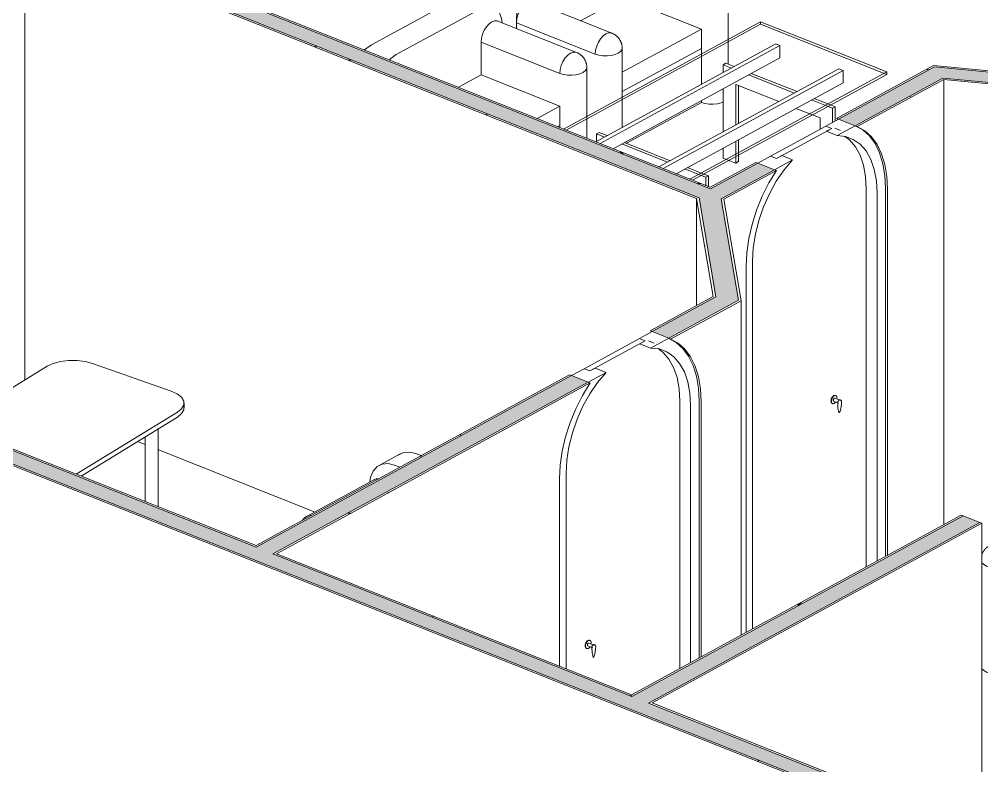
# Model space of a CAD drawing. Header units: millimetres. Extents: x -44545 to 51785, y -22696 to 32686.
# Drawn here: x 13273 to 17690, y 16526 to 19952 of the extents above; entities that cross this region are included whole.
import ezdxf

# ---------------------------------------------------------------- set-up
doc = ezdxf.new("R2010")
doc.units = ezdxf.units.MM
for name, color, linetype, lineweight in [('A-DOOR', 31, 'Continuous', 9), ('A-DOOR-FRAM', 31, 'Continuous', 9), ('A-GENM', 13, 'Continuous', 9), ('A-WALL', 113, 'Continuous', 9), ('A-WALL-FNSH', 113, 'Continuous', 25), ('A-WALL-PATT', 111, 'Continuous', 25), ('I-FURN', 30, 'Continuous', 9), ('I-WALL', 2, 'Continuous', 9)]:
    doc.layers.add(name, color=color, linetype=linetype, lineweight=lineweight)
pattern_1 = [(0, (-8200.58, -15301.14), (812.8, 94.516), [33.528, -576.072, 33.528, -3827.272]), (0, (-8200.58, -15301.14), (812.8, 94.516), [-643.128, -576.072, 33.528, -1185.672, -2032]), (0, (-8200.58, -15301.14), (812.8, 94.516), [-2438.4, 33.528, -576.072, 33.528, -1388.872]), (0, (-8200.58, -15301.14), (812.8, 94.516), [-3081.528, -372.872, 33.528, -982.472]), (141.144, (-7895.78, -15253.88), (-582.37765, 280.1508), [21.528, -369.883, -2478.932]), (141.144, (-7895.78, -15253.88), (-582.37765, 280.1508), [-391.41, 21.528, -369.883, -2087.522]), (141.144, (-7895.78, -15253.88), (-582.37765, 280.1508), [-782.821, 21.528, -761.293, -1304.701]), (141.144, (-7895.78, -15253.88), (-582.37765, 280.1508), [-1565.641, 21.528, -369.883, -913.291]), (141.144, (-7895.78, -15253.88), (-582.37765, 280.1508), [-1957.051, 21.528, -239.413, -652.35]), (141.144, (-7895.78, -15253.88), (-582.37765, 280.1508), [-2217.992, 21.528, -630.823]), (218.856, (-7794.18, -15064.85), (-230.4253, -374.66855), [21.528, -369.883, -2478.932]), (218.856, (-7794.18, -15064.85), (-230.4253, -374.66855), [-391.41, 21.528, -369.883, -2087.522]), (218.856, (-7794.18, -15064.85), (-230.4253, -374.66855), [-782.821, 21.528, -761.293, -1304.701]), (218.856, (-7794.18, -15064.85), (-230.4253, -374.66855), [-1565.641, 21.528, -369.883, -913.291]), (218.856, (-7794.18, -15064.85), (-230.4253, -374.66855), [-1957.051, 21.528, -239.413, -652.35]), (218.856, (-7794.18, -15064.85), (-230.4253, -374.66855), [-2217.992, 21.528, -630.823])]

# ---------------------------------------------------------------- blocks, each defined once
blk = doc.blocks.new('Arch - 750 x 2100 mm-V28-3D Section 3')
at = {"layer": 'A-DOOR', "lineweight": 18}
for p, q in [((16974.5, 19461.4), (16720.7, 19323.1)), ((16747.3, 19312.5), (17001.1, 19450.8)), ((17001.1, 19450.8), (16974.5, 19461.4)), ((16720.7, 19323.1), (16747.3, 19312.5))]:
    blk.add_line(p, q, dxfattribs=at)
at = {"layer": 'A-DOOR'}
for p, q in [((17042.1, 19440.8), (17015.5, 19451.4)), ((17010.3, 18199.6), (17033.1, 18190.5)), ((17038.2, 18203.5), (17015.4, 18212.6)), ((17020.2, 18224.7), (17017.9, 18225.6)), ((17025.4, 18208.3), (17025.8, 18213.2)), ((17034.7, 18204.2), (17035.7, 18204.7)), ((17035.7, 18204.7), (17036.6, 18205.2)), ((17003.2, 18188.4), (17005.5, 18187.5))]:
    blk.add_line(p, q, dxfattribs=at)
for points in [[(16997.6, 18199.9, 0), (16998, 18204.7, 0), (16999.3, 18209.7, 0), (17001.4, 18214.5, 0), (17004.1, 18218.8, 0), (17007.2, 18222.3, 0), (17010.6, 18224.7, 0), (17013.9, 18225.9, 0), (17017.1, 18225.9, 0), (17019.7, 18224.5, 0)], [(17005.6, 18187.9, 0), (17004.1, 18188.1, 0), (17001.4, 18189.5, 0), (16999.3, 18192, 0), (16998, 18195.6, 0), (16997.6, 18199.9, 0)], [(17025.8, 18213.2, 0), (17025.4, 18217.5, 0), (17024.1, 18221.1, 0), (17022, 18223.6, 0), (17019.3, 18225, 0), (17016.2, 18225, 0), (17012.8, 18223.8, 0), (17009.5, 18221.4, 0), (17006.4, 18217.9, 0), (17003.7, 18213.6, 0), (17001.6, 18208.8, 0), (17000.3, 18203.8, 0), (16999.9, 18199, 0)], [(16999.9, 18199, 0), (17000.3, 18194.7, 0), (17001.6, 18191.1, 0), (17003.7, 18188.6, 0), (17006.4, 18187.2, 0), (17009.5, 18187.1, 0), (17012.8, 18188.4, 0), (17016.2, 18190.8, 0), (17019.3, 18194.3, 0), (17020.3, 18195.7, 0)], [(17008.3, 18203.6, 0), (17008.5, 18205.3, 0), (17008.9, 18207, 0), (17009.6, 18208.7, 0), (17010.6, 18210.2, 0), (17011.7, 18211.4, 0), (17012.8, 18212.3, 0), (17014, 18212.7, 0), (17015.1, 18212.7, 0)], [(17010.6, 18199.5, 0), (17009.6, 18199.9, 0), (17008.9, 18200.8, 0), (17008.5, 18202.1, 0), (17008.3, 18203.6, 0)], [(17028.6, 18192.4, 0), (17028.8, 18194.7, 0), (17029.4, 18197.1, 0), (17030.3, 18199.3, 0), (17031.6, 18201.4, 0), (17033.1, 18203, 0), (17034.7, 18204.2, 0)], [(17036.6, 18205.2, 0), (17038.2, 18205.8, 0), (17039.7, 18205.8, 0)], [(17046.6, 18196.3, 0), (17046.6, 18197.2, 0), (17046.5, 18198, 0), (17046.3, 18198.8, 0), (17046.1, 18199.5, 0), (17045.8, 18200.2, 0), (17045.5, 18200.9, 0), (17045.1, 18201.5, 0), (17044.8, 18202, 0), (17044.4, 18202.5, 0), (17044, 18203, 0), (17043.7, 18203.3, 0), (17043.3, 18203.7, 0), (17042.9, 18204, 0), (17042.6, 18204.3, 0), (17042.2, 18204.5, 0), (17041.9, 18204.8, 0), (17041.5, 18205, 0), (17041.2, 18205.1, 0), (17040.9, 18205.3, 0), (17040.6, 18205.4, 0), (17040.3, 18205.6, 0), (17040.1, 18205.6, 0)], [(17040.1, 18205.6, 0), (17041, 18205.1, 0), (17042, 18203.9, 0), (17042.6, 18202.2, 0), (17042.7, 18201, 0)], [(17034.5, 18147.9, 0), (17030, 18169, 0), (17028.6, 18192.4, 0)], [(17046.6, 18196.3, 0), (17046.1, 18185.1, 0), (17044.7, 18174.1, 0), (17042.4, 18163.5, 0), (17039.5, 18153.7, 0), (17037.5, 18148.4, 0)], [(17035.7, 18147.1, 0), (17035.3, 18147.1, 0), (17035.1, 18147.1, 0), (17034.8, 18147.3, 0), (17034.6, 18147.5, 0), (17034.5, 18147.9, 0)], [(17037.5, 18148.4, 0), (17037.4, 18148.2, 0), (17037.3, 18148.1, 0), (17037.3, 18147.9, 0), (17037.2, 18147.8, 0), (17037.1, 18147.7, 0), (17037, 18147.6, 0), (17036.9, 18147.6, 0), (17036.9, 18147.5, 0), (17036.8, 18147.4, 0), (17036.7, 18147.4, 0), (17036.6, 18147.3, 0), (17036.6, 18147.3, 0), (17036.5, 18147.3, 0), (17036.5, 18147.2, 0), (17036.4, 18147.2, 0), (17036.3, 18147.2, 0), (17036.3, 18147.1, 0), (17036.2, 18147.1, 0), (17036.2, 18147.1, 0), (17036.2, 18147.1, 0), (17036.1, 18147.1, 0), (17036.1, 18147.1, 0), (17036, 18147.1, 0), (17036, 18147.1, 0), (17036, 18147.1, 0), (17035.9, 18147, 0), (17035.9, 18147, 0), (17035.9, 18147, 0), (17035.8, 18147, 0), (17035.8, 18147, 0), (17035.8, 18147, 0), (17035.7, 18147, 0), (17035.7, 18147, 0), (17035.7, 18147, 0), (17035.7, 18147, 0), (17035.6, 18147, 0), (17035.6, 18147, 0), (17035.6, 18147, 0), (17035.5, 18147, 0), (17035.5, 18147, 0), (17035.5, 18147, 0), (17035.4, 18147, 0), (17035.4, 18147, 0), (17035.4, 18147.1, 0), (17035.3, 18147.1, 0), (17035.3, 18147.1, 0), (17035.3, 18147.1, 0), (17035.2, 18147.1, 0), (17035.2, 18147.1, 0), (17035.1, 18147.1, 0), (17035.1, 18147.1, 0), (17035.1, 18147.1, 0), (17035, 18147.1, 0)], [(17036.3, 18147.8, 0), (17036, 18147.4, 0), (17035.7, 18147.1, 0)]]:
    blk.add_polyline3d(points, dxfattribs=at)
at = {"layer": 'A-DOOR-FRAM', "lineweight": 18}
for p, q in [((17032.6, 19493), (16974.5, 19461.4)), ((17108.7, 19462.8), (17032.6, 19493)), ((16974.5, 19461.4), (17001.1, 19450.8)), ((17001.1, 19450.8), (16976.4, 19437.4)), ((16976.4, 19437.4), (17025.9, 19417.7)), ((17025.9, 19417.7), (17108.7, 19462.8)), ((16720.7, 19323.1), (16662.6, 19291.4)), ((16747.3, 19312.5), (16720.7, 19323.1)), ((16738.6, 19261.2), (16821.4, 19306.3)), ((16772, 19326), (16747.3, 19312.5)), ((16821.4, 19306.3), (16772, 19326)), ((16662.6, 19291.4), (16738.6, 19261.2))]:
    blk.add_line(p, q, dxfattribs=at)
at = {"layer": 'A-DOOR-FRAM'}
for p, q in [((17159.9, 17439), (17159.9, 19173.6)), ((17248.3, 19175.2), (17248.3, 17487.1)), ((17209.3, 17465.9), (17209.3, 19154)), ((16637.9, 17154.6), (16637.9, 18842.7))]:
    blk.add_line(p, q, dxfattribs=at)
for points in [[(17248.3, 19175.2, 0), (17245.2, 19234.3, 0), (17236.1, 19289, 0), (17221, 19338.1, 0), (17200.2, 19380.8, 0), (17174.3, 19416.2, 0), (17143.5, 19443.7, 0), (17108.7, 19462.8, 0)], [(17025.9, 19417.7, 0), (17064.7, 19413.9, 0), (17100.4, 19400.6, 0), (17132.1, 19378.2, 0), (17159, 19347.3, 0), (17180.7, 19308.4, 0), (17196.5, 19262.5, 0), (17206.1, 19210.6, 0), (17209.3, 19154, 0)], [(17159.9, 19173.6, 0), (17156.7, 19230.3, 0), (17147, 19282.2, 0), (17131.2, 19328, 0), (17109.6, 19366.9, 0), (17082.7, 19397.9, 0), (17059.7, 19415.3, 0)], [(16637.9, 18842.7, 0), (16641.2, 18902.9, 0), (16650.8, 18965.2, 0), (16666.6, 19028.4, 0), (16688.2, 19090.8, 0), (16715.2, 19151.1, 0), (16746.9, 19208, 0), (16782.5, 19260.1, 0), (16821.4, 19306.3, 0)]]:
    blk.add_polyline3d(points, dxfattribs=at)
blk = doc.blocks.new('Arch - 750 x 2100 mm-V64-3D Section 3')
at = {"layer": 'A-DOOR', "lineweight": 18}
for p, q in [((16119, 18486.5), (15865.1, 18348.2)), ((15891.7, 18337.7), (16145.6, 18476)), ((16145.6, 18476), (16119, 18486.5)), ((15865.1, 18348.2), (15891.7, 18337.7))]:
    blk.add_line(p, q, dxfattribs=at)
at = {"layer": 'A-DOOR'}
for p, q in [((16186.6, 18466), (16160, 18476.5)), ((15891.9, 17101.2), (15889.7, 17102.2)), ((15874.9, 17065), (15877.2, 17064.1)), ((15882, 17076.2), (15904.8, 17067.1)), ((15910, 17080.1), (15887.1, 17089.2)), ((15897.1, 17084.9), (15897.5, 17089.7)), ((15906.4, 17080.7), (15907.4, 17081.3)), ((15907.4, 17081.3), (15908.4, 17081.8))]:
    blk.add_line(p, q, dxfattribs=at)
for points in [[(15869.3, 17076.5, 0), (15869.7, 17081.3, 0), (15871, 17086.3, 0), (15873.1, 17091.1, 0), (15875.8, 17095.4, 0), (15878.9, 17098.8, 0), (15882.3, 17101.3, 0), (15885.6, 17102.5, 0), (15888.8, 17102.4, 0), (15891.5, 17101.1, 0)], [(15897.5, 17089.7, 0), (15897.1, 17094.1, 0), (15895.8, 17097.6, 0), (15893.7, 17100.2, 0), (15891.1, 17101.5, 0), (15887.9, 17101.6, 0), (15884.6, 17100.4, 0), (15881.2, 17097.9, 0), (15878.1, 17094.5, 0), (15875.4, 17090.2, 0), (15873.3, 17085.4, 0), (15872, 17080.4, 0), (15871.6, 17075.6, 0)], [(15877.3, 17064.5, 0), (15875.8, 17064.7, 0), (15873.1, 17066, 0), (15871, 17068.6, 0), (15869.7, 17072.2, 0), (15869.3, 17076.5, 0)], [(15871.6, 17075.6, 0), (15872, 17071.2, 0), (15873.3, 17067.7, 0), (15875.4, 17065.1, 0), (15878.1, 17063.8, 0), (15881.2, 17063.7, 0), (15884.6, 17065, 0), (15887.9, 17067.4, 0), (15891.1, 17070.9, 0), (15892, 17072.2, 0)], [(15880, 17080.2, 0), (15880.2, 17081.9, 0), (15880.6, 17083.6, 0), (15881.3, 17085.3, 0), (15882.3, 17086.8, 0), (15883.4, 17088, 0), (15884.6, 17088.9, 0), (15885.7, 17089.3, 0), (15886.8, 17089.3, 0)], [(15882.3, 17076.1, 0), (15881.3, 17076.5, 0), (15880.6, 17077.4, 0), (15880.2, 17078.7, 0), (15880, 17080.2, 0)], [(15900.3, 17069, 0), (15900.5, 17071.3, 0), (15901.1, 17073.7, 0), (15902.1, 17075.9, 0), (15903.3, 17077.9, 0), (15904.8, 17079.6, 0), (15906.4, 17080.7, 0)], [(15906.2, 17024.4, 0), (15901.8, 17045.6, 0), (15900.3, 17069, 0)], [(15908.4, 17081.8, 0), (15909.9, 17082.4, 0), (15911.4, 17082.4, 0), (15912.7, 17081.7, 0)], [(15918.3, 17072.9, 0), (15917.8, 17061.6, 0), (15916.4, 17050.6, 0), (15914.2, 17040.1, 0), (15911.2, 17030.3, 0), (15909.2, 17024.9, 0)], [(15918.3, 17072.9, 0), (15918.3, 17073.7, 0), (15918.2, 17074.6, 0), (15918, 17075.4, 0), (15917.8, 17076.1, 0), (15917.5, 17076.8, 0), (15917.2, 17077.5, 0), (15916.9, 17078.1, 0), (15916.5, 17078.6, 0), (15916.1, 17079.1, 0), (15915.8, 17079.5, 0), (15915.4, 17079.9, 0), (15915, 17080.3, 0), (15914.6, 17080.6, 0), (15914.3, 17080.9, 0), (15913.9, 17081.1, 0), (15913.6, 17081.3, 0), (15913.3, 17081.5, 0), (15912.9, 17081.7, 0), (15912.6, 17081.9, 0), (15912.3, 17082, 0), (15912, 17082.1, 0), (15911.8, 17082.2, 0)], [(15907.4, 17023.7, 0), (15907.1, 17023.7, 0), (15906.8, 17023.7, 0), (15906.5, 17023.9, 0), (15906.3, 17024.1, 0), (15906.2, 17024.4, 0)], [(15909.2, 17024.9, 0), (15909.1, 17024.8, 0), (15909.1, 17024.6, 0), (15909, 17024.5, 0), (15908.9, 17024.4, 0), (15908.8, 17024.3, 0), (15908.7, 17024.2, 0), (15908.6, 17024.1, 0), (15908.6, 17024.1, 0), (15908.5, 17024, 0), (15908.4, 17024, 0), (15908.4, 17023.9, 0), (15908.3, 17023.9, 0), (15908.2, 17023.8, 0), (15908.2, 17023.8, 0), (15908.1, 17023.8, 0), (15908.1, 17023.8, 0), (15908, 17023.7, 0), (15908, 17023.7, 0), (15907.9, 17023.7, 0), (15907.9, 17023.7, 0), (15907.8, 17023.7, 0), (15907.8, 17023.7, 0), (15907.7, 17023.7, 0), (15907.7, 17023.6, 0), (15907.7, 17023.6, 0), (15907.6, 17023.6, 0), (15907.6, 17023.6, 0), (15907.6, 17023.6, 0), (15907.5, 17023.6, 0), (15907.5, 17023.6, 0), (15907.5, 17023.6, 0), (15907.5, 17023.6, 0), (15907.4, 17023.6, 0), (15907.4, 17023.6, 0), (15907.4, 17023.6, 0), (15907.3, 17023.6, 0), (15907.3, 17023.6, 0), (15907.3, 17023.6, 0), (15907.3, 17023.6, 0), (15907.2, 17023.6, 0), (15907.2, 17023.6, 0), (15907.2, 17023.6, 0), (15907.1, 17023.6, 0), (15907.1, 17023.6, 0), (15907.1, 17023.6, 0), (15907, 17023.6, 0), (15907, 17023.7, 0), (15906.9, 17023.7, 0), (15906.9, 17023.7, 0), (15906.9, 17023.7, 0), (15906.8, 17023.7, 0), (15906.8, 17023.7, 0), (15906.7, 17023.7, 0)], [(15908, 17024.4, 0), (15907.7, 17024, 0), (15907.4, 17023.7, 0)]]:
    blk.add_polyline3d(points, dxfattribs=at)
at = {"layer": 'A-DOOR-FRAM', "lineweight": 18}
for p, q in [((16177, 18518.2), (16119, 18486.5)), ((16253.1, 18488), (16177, 18518.2)), ((16119, 18486.5), (16145.6, 18476)), ((16145.6, 18476), (16120.9, 18462.5)), ((16120.9, 18462.5), (16170.3, 18442.9)), ((16170.3, 18442.9), (16253.1, 18488)), ((15865.1, 18348.2), (15807, 18316.6)), ((15891.7, 18337.7), (15865.1, 18348.2)), ((15883.1, 18286.4), (15965.8, 18331.5)), ((15916.4, 18351.1), (15891.7, 18337.7)), ((15965.8, 18331.5), (15916.4, 18351.1)), ((15807, 18316.6), (15883.1, 18286.4))]:
    blk.add_line(p, q, dxfattribs=at)
at = {"layer": 'A-DOOR-FRAM'}
for p, q in [((16304.3, 16972.9), (16304.3, 18198.7)), ((16392.7, 17021), (16392.7, 18200.3)), ((16353.8, 18179.1), (16353.8, 16999.8)), ((15782.4, 17867.8), (15782.4, 16971.6))]:
    blk.add_line(p, q, dxfattribs=at)
for points in [[(16392.7, 18200.3, 0), (16389.7, 18259.5, 0), (16380.5, 18314.1, 0), (16365.4, 18363.2, 0), (16344.7, 18405.9, 0), (16318.7, 18441.4, 0), (16288, 18468.9, 0), (16253.1, 18488, 0)], [(16170.3, 18442.9, 0), (16209.2, 18439, 0), (16244.8, 18425.8, 0), (16276.5, 18403.4, 0), (16303.5, 18372.4, 0), (16325.1, 18333.6, 0), (16340.9, 18287.7, 0), (16350.5, 18235.8, 0), (16353.8, 18179.1, 0)], [(16304.3, 18198.7, 0), (16301.1, 18255.4, 0), (16291.5, 18307.3, 0), (16275.7, 18353.2, 0), (16254, 18392.1, 0), (16227.1, 18423, 0), (16204.1, 18440.4, 0)], [(15782.4, 17867.8, 0), (15785.6, 17928, 0), (15795.2, 17990.4, 0), (15811, 18053.5, 0), (15832.7, 18115.9, 0), (15859.6, 18176.3, 0), (15891.3, 18233.1, 0), (15927, 18285.3, 0), (15965.8, 18331.5, 0)]]:
    blk.add_polyline3d(points, dxfattribs=at)
blk = doc.blocks.new('Sofa Single Seater - 900 x 700 mm-V123-3D Section 3')
at = {"layer": 'A-GENM'}
for p, q in [((15021.3, 17957.7), (14923.9, 17904.6)), ((15093, 17958.7), (15116.9, 17949.2)), ((15019.5, 17896.2), (14995.6, 17905.7)), ((14902.7, 17839.3), (14594.3, 17671.2))]:
    blk.add_line(p, q, dxfattribs=at)
for points in [[(15012.4, 17951.9, 0), (15036, 17963.6, 0), (15063.5, 17965.9, 0), (15093, 17958.7, 0)], [(14995.6, 17905.7, 0), (14966.1, 17912.9, 0), (14938.6, 17910.5, 0), (14915, 17898.8, 0), (14896.8, 17878.5, 0), (14885.4, 17851, 0), (14881.9, 17828.4, 0)], [(14898.3, 17836.4, 0), (14910.1, 17842.2, 0), (14922.4, 17843.5, 0)], [(14594.3, 17671.2, 0), (14591.6, 17669.7, 0), (14589.1, 17668.1, 0), (14586.8, 17666.6, 0), (14584.6, 17664.9, 0), (14582.6, 17663.3, 0), (14580.7, 17661.7, 0), (14578.9, 17660.1, 0), (14577.2, 17658.5, 0), (14575.7, 17656.9, 0), (14574.2, 17655.3, 0), (14572.8, 17653.7, 0), (14571.5, 17652.1, 0)], [(14589.8, 17668.3, 0), (14601.6, 17674.2, 0), (14614, 17675.5, 0)], [(14614, 17675.5, 0), (14601.6, 17674.2, 0), (14589.8, 17668.3, 0)]]:
    blk.add_polyline3d(points, dxfattribs=at)
blk = doc.blocks.new('Sofa Single Seater - 900 x 700 mm-V125-3D Section 3')
at = {"layer": 'A-GENM'}
for p, q in [((18383.8, 17629.3), (18234.2, 17623.8)), ((18286.9, 17328.5), (18239.7, 17606.7)), ((18389.3, 17612.2), (18436.4, 17334)), ((18231.1, 17561.5), (17757.6, 17544.1)), ((17766.2, 17434.4), (18239.7, 17451.8)), ((18239.7, 17451.8), (17766.2, 17434.4)), ((18239.7, 17301.3), (18239.7, 17451.8)), ((18239.7, 17301.3), (17766.2, 17283.9)), ((17766.2, 17283.9), (17782.7, 17186.5)), ((17766.2, 17195.4), (17766.2, 17283.9)), ((18254.8, 17212.4), (18239.7, 17301.3)), ((17769.3, 17177), (17766.2, 17195.4)), ((17766.2, 17195.4), (17769.3, 17177)), ((17766.2, 17195.4), (17766.2, 17174.2)), ((18290.1, 17213.7), (17816.5, 17196.4)), ((17744.3, 17121.4), (17744.3, 16634.5)), ((17825.2, 17086.7), (18298.7, 17104)), ((17825.2, 17086.7), (18298.7, 17104)), ((18298.7, 17033.8), (18298.7, 17126.2)), ((18298.7, 17033.8), (18298.7, 17104)), ((18448.2, 17131.6), (18448.2, 17101.4))]:
    blk.add_line(p, q, dxfattribs=at)
for points in [[(18239.7, 17606.7, 0), (18236.7, 17620.2, 0), (18233.8, 17623.7, 0), (18231.4, 17617, 0), (18229.5, 17600.6, 0), (18228.3, 17575.5, 0), (18228.1, 17562.2, 0)], [(18383.4, 17629.2, 0), (18386.2, 17625.7, 0), (18389.3, 17612.2, 0)], [(17757.6, 17544.1, 0), (17754.9, 17544, 0), (17752.3, 17543.8, 0), (17749.6, 17543.4, 0), (17747, 17543, 0), (17744.4, 17542.5, 0), (17741.8, 17541.9, 0), (17739.3, 17541.2, 0), (17736.7, 17540.4, 0), (17734.2, 17539.5, 0), (17731.7, 17538.5, 0), (17729.3, 17537.5, 0), (17726.8, 17536.3, 0), (17724.4, 17535.1, 0), (17722, 17533.7, 0), (17719.7, 17532.2, 0), (17717.4, 17530.7, 0), (17715.1, 17529.1, 0), (17712.9, 17527.3, 0), (17710.7, 17525.5, 0), (17708.6, 17523.5, 0), (17706.6, 17521.5, 0), (17704.6, 17519.4, 0), (17702.6, 17517.1, 0), (17700.8, 17514.8, 0), (17699, 17512.4, 0), (17697.3, 17509.9, 0), (17695.7, 17507.3, 0), (17694.2, 17504.5, 0), (17692.7, 17501.8, 0), (17691.4, 17498.9, 0), (17690.2, 17495.9, 0), (17689.7, 17494.4, 0)], [(17757.4, 17544.1, 0), (17758.8, 17542.3, 0), (17760.3, 17535.6, 0), (17761.8, 17524.3, 0), (17763.2, 17509.3, 0), (17764.5, 17491.6, 0), (17765.4, 17472.3, 0), (17766, 17452.8, 0), (17766.2, 17434.4, 0)], [(17766.2, 17434.4, 0), (17766, 17452.8, 0), (17765.4, 17472.3, 0), (17764.5, 17491.6, 0), (17763.2, 17509.3, 0), (17761.8, 17524.3, 0), (17760.3, 17535.6, 0), (17758.8, 17542.3, 0), (17757.4, 17544.1, 0)], [(18230.9, 17561.5, 0), (18232.3, 17559.7, 0), (18233.8, 17553, 0), (18235.4, 17541.7, 0), (18236.8, 17526.7, 0), (18238, 17508.9, 0), (18238.9, 17489.7, 0), (18239.5, 17470.2, 0), (18239.7, 17451.8, 0)], [(17689.7, 17457.5, 0), (17698.5, 17449.4, 0), (17711.6, 17442.7, 0), (17728, 17437.7, 0), (17746.6, 17434.9, 0), (17766.2, 17434.4, 0)], [(17766.2, 17434.4, 0), (17746.6, 17434.9, 0), (17728, 17437.7, 0), (17711.6, 17442.7, 0), (17698.5, 17449.4, 0), (17689.7, 17457.5, 0)], [(18298.7, 17126.2, 0), (18298.3, 17162.9, 0), (18297.1, 17201.9, 0), (18295.2, 17240.4, 0), (18292.8, 17275.9, 0), (18290, 17306, 0), (18286.9, 17328.5, 0)], [(18436.4, 17334, 0), (18439.5, 17311.5, 0), (18442.3, 17281.4, 0), (18444.8, 17245.9, 0), (18446.7, 17207.4, 0), (18447.8, 17168.4, 0), (18448.2, 17131.6, 0)], [(17816.5, 17196.4, 0), (17813.9, 17196.2, 0), (17811.2, 17196, 0), (17808.6, 17195.7, 0), (17806, 17195.2, 0), (17803.4, 17194.7, 0), (17800.8, 17194.1, 0), (17798.2, 17193.4, 0), (17795.7, 17192.6, 0), (17793.2, 17191.7, 0), (17790.7, 17190.8, 0), (17788.2, 17189.7, 0), (17785.8, 17188.5, 0), (17783.4, 17187.3, 0), (17781, 17185.9, 0), (17778.7, 17184.5, 0), (17776.4, 17182.9, 0), (17774.1, 17181.3, 0), (17771.9, 17179.6, 0), (17769.7, 17177.7, 0), (17767.6, 17175.8, 0), (17765.5, 17173.7, 0), (17763.5, 17171.6, 0), (17761.6, 17169.4, 0), (17759.7, 17167, 0), (17758, 17164.6, 0), (17756.3, 17162.1, 0), (17754.6, 17159.5, 0), (17753.1, 17156.8, 0), (17751.7, 17154, 0), (17750.4, 17151.1, 0), (17749.2, 17148.2, 0), (17748.1, 17145.1, 0), (17747.2, 17142, 0), (17746.3, 17138.9, 0), (17745.6, 17135.6, 0), (17745.1, 17132.4, 0), (17744.7, 17129, 0), (17744.4, 17125.7, 0), (17744.3, 17122.3, 0), (17744.3, 17121.4, 0)], [(17816.3, 17196.3, 0), (17817.7, 17194.6, 0), (17819.3, 17187.8, 0), (17820.8, 17176.6, 0), (17822.2, 17161.5, 0), (17823.4, 17143.8, 0), (17824.4, 17124.5, 0), (17825, 17105, 0), (17825.2, 17086.7, 0)], [(17825.2, 17086.7, 0), (17825, 17105, 0), (17824.4, 17124.5, 0), (17823.4, 17143.8, 0), (17822.2, 17161.5, 0), (17820.8, 17176.6, 0), (17819.3, 17187.8, 0), (17817.7, 17194.6, 0), (17816.3, 17196.3, 0)], [(18289.9, 17213.7, 0), (18291.3, 17211.9, 0), (18292.8, 17205.2, 0), (18294.3, 17193.9, 0), (18295.7, 17178.9, 0), (18297, 17161.2, 0), (18297.9, 17141.9, 0), (18298.5, 17122.4, 0), (18298.7, 17104, 0)], [(17744.5, 17124, 0), (17744.5, 17118.7, 0), (17748.6, 17109.8, 0), (17757.5, 17101.7, 0), (17770.6, 17094.9, 0), (17787, 17089.9, 0), (17805.6, 17087.1, 0), (17825.2, 17086.7, 0)], [(17825.2, 17086.7, 0), (17805.6, 17087.1, 0), (17787, 17089.9, 0), (17770.6, 17094.9, 0), (17757.5, 17101.7, 0), (17748.6, 17109.8, 0), (17744.5, 17118.7, 0), (17744.5, 17124, 0)], [(17744.4, 16948.2, 0), (17728, 16950.8, 0), (17711.6, 16955.8, 0), (17698.5, 16962.6, 0), (17689.7, 16970.6, 0)], [(17774.6, 16606.5, 0), (17770.6, 16608, 0), (17757.5, 16614.8, 0), (17748.6, 16622.9, 0), (17744.5, 16631.8, 0), (17744.3, 16634.5, 0)]]:
    blk.add_polyline3d(points, dxfattribs=at)
blk = doc.blocks.new('Sofa Single Seater - 900 x 700 mm-V126-3D Section 3')
at = {"layer": 'A-GENM'}
for p, q in [((15447.9, 20008.2), (15333.9, 20053.5)), ((14888.9, 19834.7), (15278.5, 20046.9)), ((15392.6, 20001.6), (15003, 19789.4)), ((15830.2, 19799.5), (15469, 19942.9)), ((15392.6, 19846.7), (15753.8, 19703.2)), ((15392.6, 19696.2), (15392.6, 19846.7)), ((15392.6, 19846.7), (15753.8, 19703.2)), ((15877.5, 19505.8), (15877.5, 19729.8)), ((15392.6, 19696.2), (15288.3, 19639.4)), ((15753.8, 19552.7), (15392.6, 19696.2)), ((15649.6, 19496), (15753.8, 19552.7)), ((15753.8, 19552.7), (15753.8, 19464.2)), ((15877.5, 19405.4), (15877.5, 19505.8)), ((15753.8, 19464.2), (15743.6, 19458.6)), ((15743.6, 19458.6), (15753.8, 19464.2)), ((15753.8, 19464.2), (15753.8, 19454.6))]:
    blk.add_line(p, q, dxfattribs=at)
for points in [[(15278.5, 20046.9, 0), (15303.7, 20056.1, 0), (15327.2, 20055.6, 0), (15336.7, 20052.3, 0)], [(15489.4, 19935.5, 0), (15486.7, 19954.4, 0), (15476.9, 19981.2, 0), (15461.4, 20000.2, 0), (15441.3, 20010.3, 0), (15417.8, 20010.8, 0), (15392.6, 20001.6, 0)], [(15392.6, 19846.7, 0), (15394.2, 19864.8, 0), (15399.1, 19883.4, 0), (15406.8, 19901.4, 0), (15416.9, 19917.4, 0), (15428.7, 19930.5, 0), (15441.3, 19939.6, 0), (15453.9, 19944.2, 0), (15465.6, 19944, 0), (15470.4, 19942.3, 0)], [(14858, 19810.9, 0), (14863.7, 19816.4, 0), (14888.9, 19834.7, 0)], [(15003, 19789.4, 0), (14977.8, 19771.1, 0), (14972, 19765.6, 0)], [(15753.8, 19703.2, 0), (15755.5, 19721.3, 0), (15760.3, 19740, 0), (15768.1, 19757.9, 0), (15778.2, 19774, 0), (15789.9, 19787, 0), (15802.5, 19796.1, 0), (15815.1, 19800.8, 0), (15826.9, 19800.5, 0), (15835, 19796.9, 0)], [(15835, 19796.9, 0), (15826.9, 19800.5, 0), (15815.1, 19800.8, 0), (15802.5, 19796.1, 0), (15789.9, 19787, 0), (15778.2, 19774, 0), (15768.1, 19757.9, 0), (15760.3, 19740, 0), (15755.5, 19721.3, 0), (15753.8, 19703.2, 0)], [(15830.2, 19799.5, 0), (15832.9, 19798.3, 0), (15835.5, 19797.1, 0), (15838, 19795.8, 0), (15840.4, 19794.5, 0), (15842.6, 19793.1, 0), (15844.8, 19791.7, 0), (15846.8, 19790.3, 0), (15848.8, 19788.8, 0), (15850.6, 19787.3, 0), (15852.4, 19785.8, 0), (15854, 19784.3, 0), (15855.6, 19782.7, 0), (15857.2, 19781.1, 0), (15858.6, 19779.5, 0), (15860, 19777.9, 0), (15861.3, 19776.3, 0), (15862.6, 19774.6, 0), (15863.8, 19773, 0), (15865, 19771.3, 0), (15866.1, 19769.6, 0), (15867.1, 19767.9, 0), (15868.1, 19766.1, 0), (15869.1, 19764.3, 0), (15870, 19762.5, 0), (15870.9, 19760.7, 0), (15871.7, 19758.8, 0), (15872.4, 19756.9, 0), (15873.2, 19755, 0), (15873.8, 19753, 0), (15874.5, 19751, 0), (15875, 19748.9, 0), (15875.6, 19746.8, 0), (15876, 19744.6, 0), (15876.4, 19742.4, 0), (15876.8, 19740.1, 0), (15877.1, 19737.8, 0), (15877.3, 19735.4, 0), (15877.5, 19733, 0), (15877.5, 19730.4, 0), (15877.5, 19729.8, 0)], [(15753.8, 19703.2, 0), (15770.2, 19698.3, 0), (15788.9, 19695.5, 0), (15808.4, 19695, 0), (15827.6, 19696.9, 0), (15845, 19701, 0), (15859.6, 19707.1, 0), (15870.2, 19714.7, 0), (15876.3, 19723.4, 0), (15877.3, 19732.5, 0)], [(15877.3, 19732.5, 0), (15876.3, 19723.4, 0), (15870.2, 19714.7, 0), (15859.6, 19707.1, 0), (15845, 19701, 0), (15827.6, 19696.9, 0), (15808.4, 19695, 0), (15788.9, 19695.5, 0), (15770.2, 19698.3, 0), (15753.8, 19703.2, 0)]]:
    blk.add_polyline3d(points, dxfattribs=at)
blk = doc.blocks.new('Sofa Single Seater - 900 x 700 mm-V127-3D Section 3')
at = {"layer": 'A-GENM'}
for p, q in [((16097.3, 20362), (15983.2, 20407.3)), ((15538.2, 20188.4), (15927.8, 20400.6)), ((16041.9, 20355.3), (15652.3, 20143.1)), ((16479.5, 20153.2), (16118.3, 20296.7)), ((16041.9, 20200.4), (16403.1, 20057)), ((16041.9, 20049.9), (16041.9, 20200.4)), ((16041.9, 20200.4), (16403.1, 20057)), ((16526.8, 19859.5), (16526.8, 20083.5)), ((15992.5, 19887.9), (15631.3, 20031.4)), ((16041.9, 20049.9), (15848.8, 19944.7)), ((16403.1, 19906.5), (16041.9, 20049.9)), ((15554.9, 19957.3), (15554.9, 19908.5)), ((15554.9, 19935.1), (15916.2, 19791.7)), ((15554.9, 19908.5), (15554.9, 19935.1)), ((15916.2, 19791.7), (15554.9, 19935.1)), ((16039.6, 19708.4), (16403.1, 19906.5)), ((16403.1, 19906.5), (16403.1, 19818)), ((16526.8, 19745.1), (16526.8, 19859.5)), ((16403.1, 19818), (16039.6, 19619.9)), ((16039.6, 19619.9), (16403.1, 19818)), ((16039.8, 19594.2), (16039.8, 19818.2)), ((16403.1, 19818), (16403.1, 19792.1)), ((16403.1, 19792.1), (16403.1, 19653)), ((16039.8, 19455.1), (16039.8, 19594.2)), ((16403.1, 19570.1), (16059, 19382.6)), ((16403.1, 19578.6), (16403.1, 19570.1))]:
    blk.add_line(p, q, dxfattribs=at)
for points in [[(15927.8, 20400.6, 0), (15953, 20409.9, 0), (15976.5, 20409.4, 0), (15986, 20406, 0)], [(16138.7, 20289.3, 0), (16136, 20308.2, 0), (16126.2, 20334.9, 0), (16110.8, 20354, 0), (16090.6, 20364.1, 0), (16067.1, 20364.6, 0), (16041.9, 20355.3, 0)], [(16041.9, 20200.4, 0), (16043.6, 20218.5, 0), (16048.4, 20237.2, 0), (16056.2, 20255.1, 0), (16066.2, 20271.2, 0), (16078, 20284.2, 0), (16090.6, 20293.4, 0), (16103.2, 20298, 0), (16114.9, 20297.7, 0), (16119.7, 20296, 0)], [(15441, 20010.1, 0), (15444.1, 20038.7, 0), (15453.9, 20076.1, 0), (15469.4, 20112, 0), (15489.5, 20144.1, 0), (15513, 20170.1, 0), (15538.2, 20188.4, 0)], [(15652.3, 20143.1, 0), (15627.1, 20124.8, 0), (15603.6, 20098.8, 0), (15583.4, 20066.7, 0), (15568, 20030.8, 0), (15558.2, 19993.4, 0), (15554.9, 19957.3, 0)], [(16403.1, 20057, 0), (16404.8, 20075.1, 0), (16409.7, 20093.7, 0), (16417.4, 20111.7, 0), (16427.5, 20127.7, 0), (16439.2, 20140.8, 0), (16451.8, 20149.9, 0), (16464.4, 20154.5, 0), (16476.2, 20154.3, 0), (16484.4, 20150.6, 0)], [(16484.4, 20150.6, 0), (16476.2, 20154.3, 0), (16464.4, 20154.5, 0), (16451.8, 20149.9, 0), (16439.2, 20140.8, 0), (16427.5, 20127.7, 0), (16417.4, 20111.7, 0), (16409.7, 20093.7, 0), (16404.8, 20075.1, 0), (16403.1, 20057, 0)], [(16479.5, 20153.2, 0), (16482.3, 20152.1, 0), (16484.9, 20150.8, 0), (16487.3, 20149.6, 0), (16489.7, 20148.2, 0), (16492, 20146.9, 0), (16494.1, 20145.5, 0), (16496.1, 20144, 0), (16498.1, 20142.6, 0), (16499.9, 20141.1, 0), (16501.7, 20139.5, 0), (16503.4, 20138, 0), (16505, 20136.4, 0), (16506.5, 20134.9, 0), (16507.9, 20133.3, 0), (16509.3, 20131.7, 0), (16510.7, 20130, 0), (16511.9, 20128.4, 0), (16513.1, 20126.7, 0), (16514.3, 20125, 0), (16515.4, 20123.3, 0), (16516.4, 20121.6, 0), (16517.4, 20119.8, 0), (16518.4, 20118.1, 0), (16519.3, 20116.3, 0), (16520.2, 20114.4, 0), (16521, 20112.5, 0), (16521.8, 20110.6, 0), (16522.5, 20108.7, 0), (16523.1, 20106.7, 0), (16523.8, 20104.7, 0), (16524.4, 20102.6, 0), (16524.9, 20100.5, 0), (16525.3, 20098.4, 0), (16525.8, 20096.2, 0), (16526.1, 20093.9, 0), (16526.4, 20091.6, 0), (16526.6, 20089.2, 0), (16526.8, 20086.7, 0), (16526.8, 20084.2, 0), (16526.8, 20083.5, 0)], [(16403.1, 20057, 0), (16419.6, 20052, 0), (16438.2, 20049.2, 0), (16457.7, 20048.7, 0), (16476.9, 20050.6, 0), (16494.3, 20054.8, 0), (16508.9, 20060.8, 0), (16519.5, 20068.5, 0), (16525.6, 20077.1, 0), (16526.6, 20086.2, 0)], [(16526.6, 20086.2, 0), (16525.6, 20077.1, 0), (16519.5, 20068.5, 0), (16508.9, 20060.8, 0), (16494.3, 20054.8, 0), (16476.9, 20050.6, 0), (16457.7, 20048.7, 0), (16438.2, 20049.2, 0), (16419.6, 20052, 0), (16403.1, 20057, 0)], [(15554.9, 19935.1, 0), (15556.6, 19953.2, 0), (15561.4, 19971.9, 0), (15569.2, 19989.8, 0), (15579.3, 20005.9, 0), (15591, 20018.9, 0), (15603.6, 20028, 0), (15616.2, 20032.6, 0), (15628, 20032.4, 0), (15632.7, 20030.7, 0)], [(15916.2, 19791.7, 0), (15917.8, 19809.7, 0), (15922.7, 19828.4, 0), (15930.4, 19846.4, 0), (15940.5, 19862.4, 0), (15952.2, 19875.5, 0), (15964.8, 19884.6, 0), (15977.5, 19889.2, 0), (15989.2, 19889, 0), (15997.4, 19885.3, 0)], [(15997.4, 19885.3, 0), (15989.2, 19889, 0), (15977.5, 19889.2, 0), (15964.8, 19884.6, 0), (15952.2, 19875.5, 0), (15940.5, 19862.4, 0), (15930.4, 19846.4, 0), (15922.7, 19828.4, 0), (15917.8, 19809.7, 0), (15916.2, 19791.7, 0)], [(15992.5, 19887.9, 0), (15995.3, 19886.7, 0), (15997.9, 19885.5, 0), (16000.4, 19884.3, 0), (16002.7, 19882.9, 0), (16005, 19881.6, 0), (16007.1, 19880.2, 0), (16009.1, 19878.7, 0), (16011.1, 19877.2, 0), (16012.9, 19875.8, 0), (16014.7, 19874.2, 0), (16016.4, 19872.7, 0), (16018, 19871.1, 0), (16019.5, 19869.6, 0), (16020.9, 19868, 0), (16022.3, 19866.4, 0), (16023.7, 19864.7, 0), (16024.9, 19863.1, 0), (16026.1, 19861.4, 0), (16027.3, 19859.7, 0), (16028.4, 19858, 0), (16029.5, 19856.3, 0), (16030.5, 19854.5, 0), (16031.4, 19852.8, 0), (16032.3, 19850.9, 0), (16033.2, 19849.1, 0), (16034, 19847.2, 0), (16034.8, 19845.3, 0), (16035.5, 19843.4, 0), (16036.2, 19841.4, 0), (16036.8, 19839.4, 0), (16037.4, 19837.3, 0), (16037.9, 19835.2, 0), (16038.4, 19833.1, 0), (16038.8, 19830.9, 0), (16039.1, 19828.6, 0), (16039.4, 19826.3, 0), (16039.6, 19823.9, 0), (16039.8, 19821.4, 0), (16039.8, 19818.9, 0), (16039.8, 19818.2, 0)], [(15916.2, 19791.7, 0), (15932.6, 19786.7, 0), (15951.2, 19783.9, 0), (15970.7, 19783.4, 0), (15989.9, 19785.3, 0), (16007.3, 19789.4, 0), (16021.9, 19795.5, 0), (16032.5, 19803.2, 0), (16038.6, 19811.8, 0), (16039.6, 19820.9, 0)], [(16039.6, 19820.9, 0), (16038.6, 19811.8, 0), (16032.5, 19803.2, 0), (16021.9, 19795.5, 0), (16007.3, 19789.4, 0), (15989.9, 19785.3, 0), (15970.7, 19783.4, 0), (15951.2, 19783.9, 0), (15932.6, 19786.7, 0), (15916.2, 19791.7, 0)], [(16503.7, 19571.4, 0), (16494.3, 19567.9, 0), (16476.9, 19563.7, 0), (16457.7, 19561.8, 0), (16438.2, 19562.3, 0), (16419.6, 19565.1, 0), (16403.1, 19570.1, 0)]]:
    blk.add_polyline3d(points, dxfattribs=at)
blk = doc.blocks.new('M_Table-Dining - 0762 x 1525mm-184284-3D Section 3')
at = {"layer": 'I-FURN'}
for p, q in [((16674.9, 19940.1), (15771, 19447.7)), ((15783, 19443), (16674.9, 19928.9)), ((17254.4, 19710), (16674.9, 19940.1)), ((16674.9, 19940.1), (16674.9, 19928.9)), ((16674.9, 19928.9), (17254.4, 19698.8)), ((16744.6, 19839.1), (15918.7, 19389.1)), ((15938, 19381.4), (16763.9, 19831.4)), ((16763.9, 19831.4), (16744.6, 19839.1)), ((16763.9, 19775.2), (16763.9, 19831.4)), ((16763.9, 19775.2), (15997.6, 19357.7)), ((16515.6, 19749.5), (16503.2, 19742.8)), ((16540.6, 19727.9), (16503.2, 19742.8)), ((16503.2, 19742.8), (16503.2, 19707.6)), ((16515.6, 19749.5), (16553, 19734.7)), ((17033.9, 19724.2), (16207.9, 19274.2)), ((16227.2, 19266.6), (17053.2, 19716.5)), ((16350.4, 19217.5), (17254.4, 19710)), ((17254.4, 19698.8), (16362.3, 19212.8)), ((16632, 19703.3), (16842.3, 19619.8)), ((17053.2, 19716.5), (17033.9, 19724.2)), ((17053.2, 19660.3), (17053.2, 19716.5)), ((17254.4, 19698.8), (17254.4, 19710)), ((17053.2, 19660.3), (16286.9, 19242.9)), ((16829.9, 19613.1), (16619.6, 19696.6)), ((16503.2, 19633.2), (16503.2, 19435.1)), ((16561.2, 19466.7), (16561.2, 19652.3)), ((16561.2, 19652.3), (16758.3, 19574)), ((16573.6, 19647.4), (16573.6, 19473.4)), ((16984.4, 19551.7), (16908.9, 19581.7)), ((16921.3, 19588.4), (16996.3, 19558.6)), ((16837.3, 19542.7), (16912.8, 19512.7)), ((17005.5, 19543.3), (16984.4, 19551.7)), ((16996.8, 19558.4), (17017.8, 19550.1)), ((17017.8, 19550.1), (17005.5, 19543.3)), ((17005.5, 19478.2), (17005.5, 19543.3)), ((17017.8, 19550.1), (17017.8, 19485)), ((16912.8, 19512.7), (16947.5, 19498.9)), ((16947.5, 19498.9), (16947.5, 19446.7)), ((15921.2, 19425.7), (15933.6, 19432.5)), ((15921.2, 19425.7), (15921.2, 19390.5)), ((15958.6, 19410.9), (15921.2, 19425.7)), ((15933.6, 19432.5), (15971, 19417.6)), ((16561.2, 19321.1), (16561.2, 19392.3)), ((16573.6, 19399), (16573.6, 19327.8)), ((16247.9, 19296), (16037.6, 19379.5)), ((16050, 19386.2), (16260.3, 19302.7)), ((16503.2, 19360.7), (16503.2, 19314.5)), ((16503.2, 19314.5), (16529.7, 19304)), ((16529.7, 19304), (16561.2, 19291.5)), ((16561.2, 19291.5), (16561.2, 19321.1)), ((16573.6, 19327.8), (16573.6, 19298.2)), ((16402.4, 19234.6), (16326.9, 19264.6)), ((16339.2, 19271.4), (16414.8, 19241.4)), ((16573.6, 19298.2), (16561.2, 19291.5)), ((16423.5, 19226.3), (16402.4, 19234.6)), ((16414.8, 19241.4), (16435.8, 19233)), ((16435.8, 19233), (16423.5, 19226.3)), ((16423.5, 19188.6), (16423.5, 19226.3)), ((16435.8, 19233), (16435.8, 19183.7))]:
    blk.add_line(p, q, dxfattribs=at)
blk = doc.blocks.new('Desk - Corner _2_ - 1800 x 1010-201312-3D Section 3')
at = {"layer": 'I-FURN'}
for p, q in [((13401.3, 18359.4), (13086.3, 18166.3)), ((13970.2, 18245.7), (13609.9, 18372.8)), ((14029.1, 18168.4), (14029.1, 18190.5)), ((13534.9, 17864.1), (13998.8, 18148.6)), ((13998.8, 18126.5), (13556.8, 17855.4)), ((13910.1, 17715.1), (13910.1, 18072.1)), ((13850.1, 18035.3), (13850.1, 17739))]:
    blk.add_line(p, q, dxfattribs=at)
for points in [[(13609.9, 18372.8, 0), (13576.2, 18381.7, 0), (13538.5, 18386.3, 0), (13499.7, 18386.2, 0), (13462.2, 18381.4, 0), (13428.6, 18372.3, 0), (13401.3, 18359.4, 0)], [(13998.8, 18148.6, 0), (14018.1, 18164.4, 0), (14027.9, 18181.8, 0), (14027.7, 18199.9, 0), (14017.4, 18217.4, 0), (13997.8, 18233, 0), (13970.2, 18245.7, 0)], [(13086.3, 18166.3, 0), (13010.2, 18126.9, 0), (12945.9, 18098, 0)], [(14028.1, 18176.3, 0), (14027.9, 18159.7, 0), (14018.1, 18142.2, 0), (13998.8, 18126.5, 0)]]:
    blk.add_polyline3d(points, dxfattribs=at)

msp = doc.modelspace()

# ---------------------------------------------------------------- hatches: boundary and pattern name
at = {"layer": 'A-WALL-PATT', "lineweight": 9}
h = msp.add_hatch(dxfattribs=at)
h.set_pattern_fill('FP_1', color=256, style=0, pattern_type=2)
h.set_pattern_definition(pattern_1)
h.paths.add_polyline_path([(16394.1, 19124.5), (16392.8, 19132.3), (13307, 20357.8), (13299.2, 20353.5), (16381.2, 19129.6)], flags=0)
h.paths.add_polyline_path([(13147.1, 20413.9), (13154.9, 20418.2), (11809.3, 20952.5), (11801.5, 20948.3), (13089.1, 20437)], flags=0)
at = {"layer": 'A-WALL-PATT'}
for points in [[(16500.3, 19089.6), (16489.2, 19155.2), (12026.4, 20927.5), (11961.4, 20892.1), (16453.8, 19108.1)], [(18352.4, 19600), (18348.8, 19621.1), (18390.4, 19643.8), (17473.2, 19733), (17399.2, 19692.7), (18136.2, 19621)], [(16481, 18612.1), (16572.8, 18662.1), (16500.3, 19089.6), (16392.8, 19132.3), (16469.8, 18677.7)], [(17372.9, 16271.5), (17437.9, 16306.8), (12506.2, 18265.3), (12441.3, 18230), (17363.8, 16275.1)], [(16160.3, 16814.2), (17680.6, 17642.4), (17604.5, 17672.6), (16084.3, 16844.4)]]:
    msp.add_hatch(color=256, dxfattribs=at).paths.add_polyline_path(points, flags=0)
at = {"layer": 'A-WALL-PATT', "lineweight": 9}
h = msp.add_hatch(dxfattribs=at)
h.set_pattern_fill('FP_1', color=256, style=0, pattern_type=2)
h.set_pattern_definition(pattern_1)
h.paths.add_polyline_path([(16444.8, 19172.8), (16452.6, 19177), (12034.2, 20931.7), (12026.4, 20927.5), (16269.6, 19242.4)], flags=0)
h = msp.add_hatch(dxfattribs=at)
h.set_pattern_fill('FP_1', color=256, style=0, pattern_type=2)
h.set_pattern_definition(pattern_1)
h.paths.add_polyline_path([(16452.6, 19177), (16662.6, 19291.4), (16653.4, 19295.1), (16443.5, 19180.7)], flags=0)
h.paths.add_polyline_path([(17032.6, 19493), (17473.2, 19733), (17459.8, 19734.4), (17023.5, 19496.6)], flags=0)
at = {"layer": 'A-WALL-PATT'}
h = msp.add_hatch(color=256, dxfattribs=at)
h.paths.add_polyline_path([(16493.8, 19127.9), (16738.6, 19261.2), (16662.6, 19291.4), (16444.8, 19172.8), (16489.2, 19155.2)], flags=0)
h.paths.add_polyline_path([(17108.7, 19462.8), (17510.7, 19681.9), (17399.2, 19692.7), (17032.6, 19493)], flags=0)
at = {"layer": 'A-WALL-PATT', "lineweight": 9}
h = msp.add_hatch(dxfattribs=at)
h.set_pattern_fill('FP_1', color=256, style=0, pattern_type=2)
h.set_pattern_definition(pattern_1)
h.paths.add_polyline_path([(16506.2, 19126), (16747.8, 19257.6), (16738.6, 19261.2), (16504.8, 19133.9)], flags=0)
h.paths.add_polyline_path([(17117.8, 19459.2), (17515.3, 19675.7), (17501.9, 19677), (17108.7, 19462.8)], flags=0)
h = msp.add_hatch(dxfattribs=at)
h.set_pattern_fill('FP_1', color=256, style=0, pattern_type=2)
h.set_pattern_definition(pattern_1)
h.paths.add_polyline_path([(16458.8, 18671.7), (16469.8, 18677.7), (16394.1, 19124.5), (16381.2, 19129.6), (16457.5, 18679.6)], flags=0)
h = msp.add_hatch(dxfattribs=at)
h.set_pattern_fill('FP_1', color=256, style=0, pattern_type=2)
h.set_pattern_definition(pattern_1)
h.paths.add_polyline_path([(14368.7, 17533), (15807, 18316.6), (15797.9, 18320.2), (14359.6, 17536.6)], flags=0)
h.paths.add_polyline_path([(16177, 18518.2), (16458.8, 18671.7), (16457.5, 18679.6), (16167.9, 18521.8)], flags=0)
at = {"layer": 'A-WALL-PATT'}
h = msp.add_hatch(color=256, dxfattribs=at)
h.paths.add_polyline_path([(14437, 17498.6), (15883.1, 18286.4), (15807, 18316.6), (14360.9, 17528.8)], flags=0)
h.paths.add_polyline_path([(16253.1, 18488), (16481, 18612.1), (16469.8, 18677.7), (16177, 18518.2)], flags=0)
at = {"layer": 'A-WALL-PATT', "lineweight": 9}
h = msp.add_hatch(dxfattribs=at)
h.set_pattern_fill('FP_1', color=256, style=0, pattern_type=2)
h.set_pattern_definition(pattern_1)
h.paths.add_polyline_path([(14453.9, 17499.2), (15892.2, 18282.8), (15883.1, 18286.4), (14444.8, 17502.8)], flags=0)
h.paths.add_polyline_path([(16262.2, 18484.3), (16574.1, 18654.3), (16572.8, 18662.1), (16253.1, 18488)], flags=0)
h = msp.add_hatch(dxfattribs=at)
h.set_pattern_fill('FP_1', color=256, style=0, pattern_type=2)
h.set_pattern_definition(pattern_1)
h.paths.add_polyline_path([(17513.9, 16276.6), (17521.7, 16280.9), (16168.1, 16818.4), (16160.3, 16814.2), (17437.9, 16306.8)], flags=0)
h.paths.add_polyline_path([(16084.3, 16844.4), (16092.1, 16848.6), (14444.8, 17502.8), (14437, 17498.6), (16033.2, 16864.7)], flags=0)
h.paths.add_polyline_path([(14360.9, 17528.8), (14368.7, 17533), (12523.1, 18266), (12515.3, 18261.7), (14350.8, 17532.8)], flags=0)
h = msp.add_hatch(dxfattribs=at)
h.set_pattern_fill('FP_1', color=256, style=0, pattern_type=2)
h.set_pattern_definition(pattern_1)
h.paths.add_polyline_path([(17356, 16270.8), (17363.8, 16275.1), (13245.8, 17910.5), (13238, 17906.2), (17295, 16295.1)], flags=0)
h.paths.add_polyline_path([(13161.9, 17936.4), (13169.7, 17940.7), (12450.4, 18226.3), (12442.6, 18222.1), (13152.8, 17940.1)], flags=0)
h = msp.add_hatch(dxfattribs=at)
h.set_pattern_fill('FP_1', color=256, style=0, pattern_type=2)
h.set_pattern_definition(pattern_1)
h.paths.add_polyline_path([(16092.1, 16848.6), (17604.5, 17672.6), (17595.4, 17676.2), (16082.9, 16852.3)], flags=0)

# ---------------------------------------------------------------- linework, layer by layer
at = {"layer": 'A-WALL'}
for p, q in [((11809.3, 20952.5), (16392.8, 19132.3)), ((12026.4, 20927.5), (16444.8, 19172.8)), ((13299.2, 18296.8), (13299.2, 20353.5)), ((17032.6, 19493), (17473.2, 19733)), ((18390.4, 19643.8), (17473.2, 19733)), ((17108.7, 19462.8), (17510.7, 19681.9)), ((18352.4, 19600), (17510.7, 19681.9)), ((16444.8, 19172.8), (16662.6, 19291.4)), ((16493.8, 19127.9), (16738.6, 19261.2)), ((16392.8, 19132.3), (16469.8, 18677.7)), ((16493.8, 19127.9), (16572.8, 18662.1)), ((16177, 18518.2), (16469.8, 18677.7)), ((16253.1, 18488), (16572.8, 18662.1)), ((14360.9, 17528.8), (15807, 18316.6)), ((14437, 17498.6), (15883.1, 18286.4)), ((12506.2, 18265.3), (14360.9, 17528.8)), ((13245.8, 17910.5), (17372.9, 16271.5)), ((17604.5, 17672.6), (16084.3, 16844.4)), ((17680.6, 17642.4), (16160.3, 16814.2)), ((14437, 17498.6), (16084.3, 16844.4)), ((16160.3, 16814.2), (17513.9, 16276.6))]:
    msp.add_line(p, q, dxfattribs=at)
at = {"layer": 'A-WALL', "color": 1, "lineweight": 18}
for p, q in [((17032.6, 19493), (17108.7, 19462.8)), ((16738.6, 19261.2), (16662.6, 19291.4)), ((16177, 18518.2), (16253.1, 18488)), ((15883.1, 18286.4), (15807, 18316.6)), ((17680.6, 17642.4), (17604.5, 17672.6))]:
    msp.add_line(p, q, dxfattribs=at)
at = {"layer": 'A-WALL-FNSH', "color": 5, "lineweight": 18}
for p, q in [((16443.5, 19180.7), (12034.2, 20931.7)), ((13299.2, 20353.5), (16381.2, 19129.6)), ((17468.7, 19739.2), (17023.5, 19496.6)), ((18399.3, 19648.6), (17468.7, 19739.2)), ((17117.8, 19459.2), (17515.3, 19675.7)), ((17515.3, 19675.7), (18353.4, 19594.2)), ((17023.5, 19496.6), (17032.6, 19493)), ((17108.7, 19462.8), (17117.8, 19459.2)), ((16653.4, 19295.1), (16443.5, 19180.7)), ((16506.2, 19126), (16747.8, 19257.6)), ((16662.6, 19291.4), (16653.4, 19295.1)), ((16747.8, 19257.6), (16738.6, 19261.2)), ((16381.2, 19129.6), (16457.5, 18679.6)), ((16585.1, 18660.3), (16506.2, 19126)), ((16457.5, 18679.6), (16167.9, 18521.8)), ((16262.2, 18484.3), (16585.1, 18660.3)), ((16167.9, 18521.8), (16177, 18518.2)), ((16253.1, 18488), (16262.2, 18484.3)), ((15797.9, 18320.2), (14359.6, 17536.6)), ((15807, 18316.6), (15797.9, 18320.2)), ((15892.2, 18282.8), (15883.1, 18286.4)), ((14359.6, 17536.6), (12523.1, 18266)), ((14453.9, 17499.2), (15892.2, 18282.8)), ((13247.1, 17902.6), (17356, 16270.8)), ((17595.4, 17676.2), (16082.9, 16852.3)), ((17604.5, 17672.6), (17595.4, 17676.2)), ((16177.2, 16814.8), (17689.7, 17638.8)), ((17689.7, 17638.8), (17680.6, 17642.4)), ((16082.9, 16852.3), (14453.9, 17499.2)), ((17530.8, 16277.3), (16177.2, 16814.8))]:
    msp.add_line(p, q, dxfattribs=at)
at = {"layer": 'I-WALL'}
for p, q in [((17515.3, 17632.6), (17515.3, 19675.7)), ((17031.7, 19493.1), (17023.5, 19496.6)), ((17257.4, 19171.6), (17257.4, 17492.1)), ((16381.2, 19129.6), (16381.2, 18638)), ((16608.1, 17138.4), (16608.1, 18817.8)), ((16585.1, 18660.3), (16585.1, 17125.9)), ((16176.1, 18518.2), (16167.9, 18521.8)), ((16401.9, 18196.7), (16401.9, 17026)), ((13815.7, 18014.2), (13851.4, 18000)), ((13908.6, 17977.3), (14630.7, 17690.5)), ((15752.5, 16983.5), (15752.5, 17843)), ((17689.7, 15504.6), (17689.7, 17638.8))]:
    msp.add_line(p, q, dxfattribs=at)
for points in [[(17117.8, 19459.2, 0), (17152.7, 19440.1, 0), (17183.4, 19412.6, 0), (17209.4, 19377.1, 0), (17230.1, 19334.5, 0), (17245.2, 19285.3, 0), (17254.3, 19230.7, 0), (17257.4, 19171.6, 0)], [(16608.1, 18817.8, 0), (16611.2, 18880.3, 0), (16620.4, 18944.9, 0), (16635.5, 19010.5, 0), (16656.2, 19075.8, 0), (16682.1, 19139.5, 0), (16712.9, 19200.5, 0), (16747.8, 19257.6, 0)], [(16262.2, 18484.3, 0), (16297.1, 18465.3, 0), (16327.8, 18437.7, 0), (16353.8, 18402.3, 0), (16374.5, 18359.6, 0), (16389.6, 18310.5, 0), (16398.8, 18255.8, 0), (16401.9, 18196.7, 0)], [(15752.5, 17843, 0), (15755.6, 17905.5, 0), (15764.8, 17970.1, 0), (15779.9, 18035.7, 0), (15800.6, 18100.9, 0), (15826.6, 18164.7, 0), (15857.3, 18225.7, 0), (15892.2, 18282.8, 0)]]:
    msp.add_polyline3d(points, dxfattribs=at)

# ---------------------------------------------------------------- block references
at = {"layer": 'A-DOOR'}
for name in ['Arch - 750 x 2100 mm-V28-3D Section 3', 'Arch - 750 x 2100 mm-V64-3D Section 3']:
    msp.add_blockref(name, (0, 0), dxfattribs=at)
at = {"layer": 'A-GENM'}
for name in ['Sofa Single Seater - 900 x 700 mm-V127-3D Section 3', 'Sofa Single Seater - 900 x 700 mm-V126-3D Section 3', 'Sofa Single Seater - 900 x 700 mm-V123-3D Section 3', 'Sofa Single Seater - 900 x 700 mm-V125-3D Section 3']:
    msp.add_blockref(name, (0, 0), dxfattribs=at)
at = {"layer": 'I-FURN'}
for name in ['M_Table-Dining - 0762 x 1525mm-184284-3D Section 3', 'Desk - Corner _2_ - 1800 x 1010-201312-3D Section 3']:
    msp.add_blockref(name, (0, 0), dxfattribs=at)

doc.saveas('drawing.dxf')
